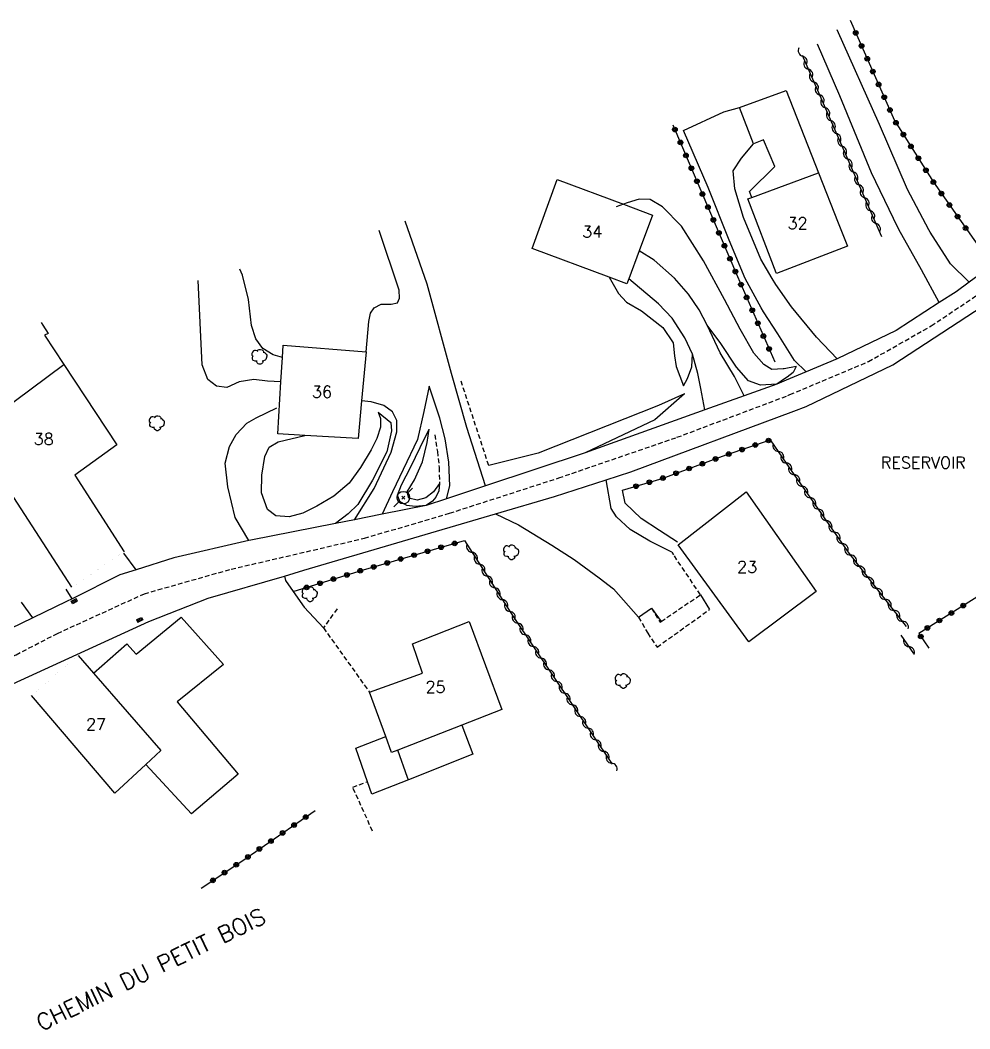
# Model space of a CAD drawing. Header units: millimetres. Extents: x 270000 to 271001, y 126000 to 127000.
# Drawn here: x 270713.3 to 270814.8, y 126419.4 to 126527.2 of the extents above; entities that cross this region are included whole.
import ezdxf
from ezdxf.enums import TextEntityAlignment as Align

# ---------------------------------------------------------------- set-up
doc = ezdxf.new("R2010")
doc.units = ezdxf.units.MM
doc.linetypes.add('DASHED', pattern=[0.75, 0.5, -0.25])
doc.layers.get('0').update_dxf_attribs({"linetype": 'CONTINUOUS'})
for name, color, linetype in [('W0001', 6, 'DASHED'), ('W0008', 7, 'CONTINUOUS'), ('W0017', 7, 'CONTINUOUS'), ('W0101', 7, 'CONTINUOUS'), ('W0104', 1, 'CONTINUOUS'), ('W0105', 7, 'CONTINUOUS'), ('W0112', 1, 'DASHED'), ('W0211', 2, 'CONTINUOUS'), ('W0214', 2, 'CONTINUOUS'), ('W0300', 7, 'CONTINUOUS'), ('W0310', 3, 'CONTINUOUS'), ('W0322', 7, 'CONTINUOUS'), ('W0323', 7, 'CONTINUOUS'), ('W0401', 7, 'CONTINUOUS'), ('W0473', 7, 'CONTINUOUS'), ('W0988', 4, 'CONTINUOUS'), ('W0989', 7, 'CONTINUOUS'), ('W0991', 7, 'CONTINUOUS')]:
    doc.layers.add(name, color=color, linetype=linetype)
doc.styles.get("Standard").update_dxf_attribs({"font": 'romans.shx', "width": 0.85})

# ---------------------------------------------------------------- blocks, each defined once
blk = doc.blocks.new('T300')
for p, q in [((-0.8, 0.51), (-0.86, 0.34)), ((-0.86, 0.34), (-0.86, 0.17)), ((-0.86, 0.17), (-0.74, 0.06)), ((-0.69, 0.63), (-0.8, 0.51)), ((-0.8, -0.06), (-0.74, 0.06)), ((-0.74, 0.06), (-0.69, 0.11)), ((-0.57, 0.69), (-0.69, 0.63)), ((-0.46, 0.69), (-0.57, 0.69)), ((-0.29, 0.63), (-0.46, 0.69)), ((-0.29, 0.63), (-0.17, 0.74)), ((-0.23, 0.57), (-0.29, 0.63)), ((-0.17, 0.74), (-0.06, 0.8)), ((-0.06, 0.8), (0.06, 0.8)), ((0.06, 0.8), (0.23, 0.74)), ((0.23, 0.74), (0.34, 0.63)), ((0.34, 0.63), (0.4, 0.51)), ((0.46, 0.46), (0.34, 0.46)), ((0.4, 0.51), (0.4, 0.46)), ((0.57, 0.4), (0.46, 0.46)), ((0.57, 0.4), (0.69, 0.29)), ((0.69, 0.29), (0.74, 0.17)), ((0.74, 0.06), (0.69, -0.17)), ((0.74, 0.17), (0.74, 0.06)), ((-0.8, -0.17), (-0.8, -0.06)), ((-0.8, -0.23), (-0.8, -0.17)), ((-0.74, -0.34), (-0.8, -0.23)), ((-0.69, -0.4), (-0.74, -0.34)), ((-0.51, -0.46), (-0.69, -0.4)), ((-0.4, -0.46), (-0.51, -0.46)), ((-0.4, -0.46), (-0.34, -0.46)), ((-0.34, -0.46), (-0.34, -0.4)), ((-0.34, -0.51), (-0.34, -0.46)), ((-0.29, -0.63), (-0.34, -0.51)), ((-0.17, -0.74), (-0.29, -0.63)), ((-0.06, -0.8), (-0.17, -0.74)), ((0.06, -0.8), (-0.06, -0.8)), ((0.17, -0.74), (0.06, -0.8)), ((0.23, -0.69), (0.17, -0.74)), ((0.29, -0.46), (0.23, -0.46)), ((0.29, -0.63), (0.23, -0.69)), ((0.46, -0.4), (0.29, -0.46)), ((0.34, -0.51), (0.29, -0.63)), ((0.34, -0.51), (0.34, -0.46)), ((0.57, -0.34), (0.46, -0.4)), ((0.63, -0.29), (0.57, -0.34)), ((0.69, -0.17), (0.63, -0.29))]:
    blk.add_line(p, q)
blk = doc.blocks.new('T401')
for p, q in [((-0.3, 0.3), (0, 0.3)), ((-0.3, -0.25), (-0.3, 0.3)), ((-0.3, 0.15), (0, 0.15)), ((-0.3, 0), (0, 0)), ((0, 0.3), (0, -0.25)), ((-0.3, -0.15), (0, -0.15)), ((-0.3, -0.25), (-0.3, -0.3)), ((-0.3, -0.3), (0, -0.3)), ((0, -0.3), (0, -0.25))]:
    blk.add_line(p, q)
blk = doc.blocks.new('T473')
for p, q in [((-0.166667, 0.166667), (0.166667, -0.166667)), ((-0.166667, -0.166667), (0.166667, 0.166667)), ((0.500001, 0.500001), (1.000002, 1.000002)), ((-1.000002, -1.000002), (-0.500001, -0.500001))]:
    blk.add_line(p, q)
blk.add_ellipse((0, 0), major_axis=(0.471405, 0.471405), ratio=1, start_param=5.4977871438, end_param=11.780972451)
blk = doc.blocks.new('t323o')
at = {"color": 0, "linetype": 'Continuous'}
for radius in [0.25, 0.15]:
    blk.add_circle((0, 0), radius, dxfattribs=at)
blk = doc.blocks.new('t322o')
at = {"color": 0, "linetype": 'Continuous'}
for radius in [0.25, 0.15]:
    blk.add_circle((0, 0), radius, dxfattribs=at)
blk = doc.blocks.new('t310o')
at = {"color": 0, "linetype": 'Continuous'}
for centre, start, end in [((-0.5, 0.38), 216.8699, 323.1304), ((0.5, -0.37), 36.8699, 143.1303)]:
    blk.add_arc(centre, 0.625, start, end, dxfattribs=at)

msp = doc.modelspace()

# ---------------------------------------------------------------- linework, layer by layer
at = {"layer": 'W0001'}
msp.add_lwpolyline([(270667.79, 126433.35), (270675.43, 126439.59), (270682.81, 126444.71), (270694.05, 126450.3), (270705.91, 126455.99), (270712.91, 126459.41), (270717.33, 126461.69), (270726.62, 126465.93), (270735.9, 126468.56), (270750.13, 126471.86), (270759.24, 126474.53), (270770.9, 126478.3), (270783.54, 126482.64), (270795.39, 126487.1), (270795.61, 126487.2), (270804, 126490.73), (270810.71, 126494.55), (270817.38, 126499)], dxfattribs=at)
at = {"layer": 'W0008'}
for points in [[(270665.26, 126426.59), (270668.94, 126430.14), (270670.13, 126431.23), (270671.4, 126432.4), (270676.62, 126436.2), (270681.28, 126439.77), (270687.2, 126443.63), (270692.61, 126446.48), (270701.09, 126450.71), (270712.57, 126456.3), (270727.09, 126462.98), (270733.43, 126465.46), (270741.58, 126467.82), (270743.67, 126468.43), (270764.15, 126474.45), (270770.45, 126476.31), (270775.96, 126478.1), (270778.61, 126478.96), (270796.03, 126485.44), (270797.36, 126485.94), (270806.6, 126490.37), (270818, 126497.82), (270829.39, 126506.12), (270830.2, 126506.7)], [(270820.95, 126503.73), (270814.77, 126499.21), (270813.36, 126498.18), (270811.57, 126497.03), (270806.96, 126494.06), (270800.67, 126491.03), (270797.34, 126489.64), (270795.2, 126488.74), (270794.21, 126488.32), (270790.73, 126487.07), (270786.5, 126485.57), (270773.71, 126481), (270763.06, 126477.45), (270758.92, 126476.08), (270756.73, 126475.35), (270752.02, 126474.42), (270749.07, 126473.84), (270747.06, 126473.45), (270737.98, 126471.66), (270737.78, 126471.62), (270729.76, 126469.78), (270725.75, 126468.5), (270723.99, 126467.94), (270718.91, 126465.4), (270718.3, 126465.09), (270714.71, 126463.36), (270706.22, 126459.27)]]:
    msp.add_lwpolyline(points, dxfattribs=at)
at = {"layer": 'W0017'}
for points in [[(270814.77, 126499.21), (270812.78, 126501.19), (270810.58, 126504.55), (270810.45, 126504.81), (270808.19, 126509.12), (270805.19, 126516.06), (270800.66, 126526.19)], [(270811.57, 126497.03), (270809.67, 126500.55), (270807.26, 126504.86), (270806.69, 126506.02), (270804.32, 126510.9), (270800.93, 126519.12), (270798.55, 126524.65)], [(270797.34, 126489.64), (270796.1, 126490.83), (270794.3, 126493.7), (270792.79, 126496.06), (270792.54, 126496.46), (270790.84, 126499.6), (270789.13, 126503.7), (270786.88, 126509.32), (270784.22, 126515.41), (270788.53, 126517.4), (270790.21, 126517.86)], [(270800.67, 126491.03), (270798.44, 126493.35), (270795.77, 126496.58), (270794.1, 126498.96), (270793.71, 126499.62), (270792.49, 126501.68), (270790.65, 126506.13), (270789.73, 126509.2), (270789.56, 126511.11), (270790.42, 126512.45), (270791.72, 126514.01)], [(270763.06, 126477.45), (270761.07, 126483.68), (270759.44, 126489.46), (270756.84, 126498.99), (270754.48, 126505.72)], [(270750.33, 126491.79), (270750.61, 126495.03), (270750.8, 126495.91), (270751.17, 126496.49), (270751.92, 126496.85), (270753, 126496.87), (270753.68, 126497), (270753.9, 126497.51), (270753.86, 126498.36), (270751.7, 126504.73)], [(270790.73, 126487.07), (270789.67, 126489.15), (270788.14, 126491.66), (270786.77, 126494.63), (270785.9, 126496.25), (270784.77, 126497.95), (270783.29, 126499.63), (270781.11, 126501.57), (270779.5, 126502.57)], [(270786.5, 126485.57), (270786.09, 126487.84), (270785.77, 126489.47), (270785.21, 126491.52), (270784.39, 126493.27), (270783.01, 126495.36), (270781.56, 126496.9), (270778.38, 126499.58)], [(270758.92, 126476.08), (270759.26, 126477.46), (270759.15, 126480), (270758.77, 126482.48), (270758.21, 126484.68), (270757.04, 126488.11), (270756.5, 126485.41), (270755.81, 126482.42), (270754.29, 126479.21), (270753.12, 126476.83), (270752.02, 126474.42)], [(270749.07, 126473.84), (270751.16, 126477.16), (270753, 126481.05), (270753.6, 126483.24), (270753.61, 126484.44), (270753.14, 126485.37), (270752.21, 126486.03), (270750.87, 126486.42), (270749.84, 126486.54)], [(270737.78, 126471.62), (270736.33, 126474.06), (270735.53, 126477.36), (270735.27, 126479.89), (270735.72, 126481.66), (270736.42, 126482.94), (270737.56, 126484.14), (270738.55, 126484.71), (270740.78, 126485.78)], [(270783, 126470.36), (270780.65, 126471.53), (270778.54, 126472.8), (270777.07, 126474.16), (270776.49, 126475.05), (270775.96, 126478.1)], [(270764.15, 126474.45), (270766.6, 126473.28), (270770.16, 126471.11), (270772.54, 126469.59), (270775.22, 126467.64), (270776.77, 126466.45), (270779.43, 126463.42)], [(270725.75, 126468.5), (270724.43, 126470.28)], [(270741.58, 126467.82), (270741.71, 126467.33), (270742.53, 126466.16), (270743.71, 126464.49), (270745.76, 126462.28)], [(270718.91, 126465.4), (270718.27, 126466.43)], [(270714.71, 126463.36), (270713.49, 126465.03)]]:
    msp.add_lwpolyline(points, dxfattribs=at)
at = {"layer": 'W0101'}
for points in [[(270791.53, 126508.28), (270798.66, 126510.91)], [(270798.66, 126510.91), (270800.77, 126505.54), (270801.75, 126503.06), (270794.18, 126500.13)], [(270794.18, 126500.13), (270794.14, 126500.22), (270791.11, 126508.13), (270791.53, 126508.28)], [(270705.43, 126490.02), (270705.64, 126489.74), (270705.88, 126489.42), (270709.33, 126483.96), (270718.02, 126490.41), (270723.68, 126481.84), (270719.17, 126478.58), (270724.45, 126470.42)], [(270718.88, 126466.62), (270708.8, 126482.16), (270700.07, 126476.05), (270699.84, 126476.4), (270694.32, 126484.7)], [(270719.53, 126459.34), (270721.18, 126457.44), (270728.38, 126449.17), (270726.77, 126447.68), (270723.46, 126444.64), (270714.54, 126455.04)]]:
    msp.add_lwpolyline(points, dxfattribs=at)
for points in [[(270778.18, 126499.05), (270776.29, 126499.75), (270768.06, 126502.81), (270770.73, 126510.18), (270777.82, 126507.54), (270780.92, 126506.39), (270779.5, 126502.57), (270778.38, 126499.58), (270778.18, 126499.05)], [(270749.47, 126482.5), (270743.75, 126482.84), (270740.88, 126483.01), (270741.22, 126488.57), (270741.38, 126491.16), (270741.46, 126492.5), (270750.33, 126491.79), (270749.84, 126486.54)], [(270791.21, 126460.78), (270783.67, 126471.15), (270790.92, 126476.8), (270798.42, 126466.18)], [(270753.04, 126448.97), (270752.41, 126450.68), (270750.67, 126455.42), (270756.34, 126457.43), (270755.29, 126460.56), (270761.32, 126462.97), (270764.82, 126453.57), (270760.53, 126451.9), (270753.69, 126449.22)]]:
    msp.add_lwpolyline(points, close=True, dxfattribs=at)
at = {"layer": 'W0101', "const_width": 0.002}
for points in [[(270724.45, 126470.42), (270718.88, 126466.62)], [(270714.54, 126455.04), (270719.53, 126459.34)]]:
    msp.add_lwpolyline(points, dxfattribs=at)
at = {"layer": 'W0104'}
for points in [[(270791.53, 126508.28), (270791.3, 126508.9), (270793.98, 126511.58), (270792.77, 126514.42), (270791.72, 126514.01), (270790.21, 126517.86), (270795.19, 126519.7), (270798.66, 126510.91)], [(270715.58, 126494.89), (270715.76, 126494.62), (270716.35, 126493.74), (270715.93, 126493.54), (270718.02, 126490.41)], [(270725.73, 126459.46), (270730.56, 126463.43), (270735.06, 126458.38), (270730.14, 126454.37)], [(270721.18, 126457.44), (270724.73, 126460.57), (270725.73, 126459.46)], [(270725.73, 126459.46), (270725.73, 126459.46)], [(270730.14, 126454.37), (270736.63, 126446.64), (270731.64, 126442.43), (270726.77, 126447.68)], [(270730.14, 126454.37), (270730.14, 126454.37)], [(270760.53, 126451.9), (270761.71, 126448.78), (270754.84, 126446.06), (270754.75, 126446.29), (270753.69, 126449.22)], [(270754.84, 126446.06), (270750.94, 126444.51), (270750.47, 126445.85), (270749.22, 126449.44), (270752.41, 126450.68)], [(270754.84, 126446.06), (270754.84, 126446.06)]]:
    msp.add_lwpolyline(points, dxfattribs=at)
at = {"layer": 'W0105'}
for points in [[(270786.05, 126465.82), (270787.03, 126464.26)], [(270779.42, 126463.41), (270779.43, 126463.42), (270780.81, 126464.4)], [(270780.81, 126464.4), (270780.82, 126464.38), (270781.85, 126462.98), (270781.86, 126462.97)]]:
    msp.add_lwpolyline(points, dxfattribs=at)
at = {"layer": 'W0112'}
for points in [[(270763.42, 126479.62), (270760.44, 126488.74)], [(270757.66, 126482.91), (270757.93, 126481.13), (270758.13, 126479.4), (270758.15, 126477.72)], [(270783, 126470.36), (270783.18, 126470.09)], [(270780.82, 126464.38), (270781.73, 126462.89), (270781.85, 126462.98), (270786.05, 126465.82), (270783.18, 126470.09)], [(270747.21, 126464.32), (270745.76, 126462.28), (270750.67, 126455.42)], [(270779.43, 126463.42), (270780.41, 126461.72), (270781.42, 126460.23), (270787.03, 126464.26)], [(270751, 126440.57), (270748.88, 126445.26), (270750.47, 126445.85)]]:
    msp.add_lwpolyline(points, dxfattribs=at)
at = {"layer": 'W0211'}
for points in [[(270796.28, 126490.19), (270795, 126489.95), (270794.87, 126489.94), (270793.67, 126489.88), (270792.83, 126490.42), (270791.74, 126491.64), (270790.3, 126494.2), (270788.63, 126497.35), (270786.39, 126501.51), (270784.01, 126505.2), (270782, 126507.28), (270780.66, 126508.04), (270779.48, 126508.08), (270778.23, 126507.69), (270777.82, 126507.54), (270777.03, 126507.27)], [(270741.38, 126491.16), (270740.38, 126491.46), (270739.29, 126492.12), (270738.52, 126493.17), (270738.08, 126494.59), (270737.74, 126497.35), (270737.11, 126499.95), (270736.83, 126500.6)], [(270776.29, 126499.75), (270777.3, 126497.99), (270778.16, 126497.07), (270779.73, 126496.16), (270782.01, 126494.36), (270783.14, 126492.74), (270783.26, 126491.36), (270783.45, 126490.21), (270784.24, 126488.15)], [(270784.35, 126487.28), (270781.57, 126486.04), (270768.69, 126480.94), (270763.42, 126479.62)], [(270751.6, 126485.32), (270751.84, 126484.64), (270751.85, 126483.74), (270751.46, 126482.51), (270750.87, 126481.32), (270749.72, 126479.4), (270748.51, 126477.75), (270746.87, 126476.37), (270745.05, 126475.27), (270743.55, 126474.55), (270742.08, 126474.15), (270740.67, 126474.26), (270739.78, 126474.93), (270739.13, 126476.7), (270739.18, 126478.59), (270739.51, 126480.6), (270739.95, 126481.58), (270740.92, 126482.15), (270743.75, 126482.84)], [(270758.15, 126477.72), (270757.53, 126476.81), (270756.69, 126476.17), (270755.79, 126475.91), (270754.88, 126476.15), (270754.72, 126476.82), (270755.48, 126478.11), (270756.34, 126480.03), (270756.84, 126482.07), (270757.07, 126483.5)], [(270781.68, 126472.7), (270779.72, 126473.96), (270778.01, 126475.61), (270777.72, 126476.98)], [(270783.58, 126471.43), (270781.68, 126472.7)]]:
    msp.add_lwpolyline(points, dxfattribs=at)
at = {"layer": 'W0214'}
for points in [[(270741.22, 126488.57), (270739.76, 126488.63), (270738.33, 126488.81), (270736.75, 126488.57), (270735.43, 126487.98), (270734.32, 126488.11), (270733.41, 126488.8), (270732.81, 126490.4), (270732.36, 126499.41)], [(270796.28, 126490.19), (270795.96, 126489.55), (270795.31, 126489.07), (270795.14, 126488.95), (270794.21, 126488.32), (270792.46, 126488.22), (270791.17, 126488.68), (270789.9, 126490.12), (270788.21, 126492.66), (270786.77, 126494.63)], [(270784.24, 126488.15), (270784.67, 126488.93), (270785.13, 126490.17), (270785.21, 126491.52)], [(270784.35, 126487.28), (270781.17, 126484.5), (270773.71, 126481)], [(270751.6, 126485.32), (270752.95, 126484.21), (270753.03, 126483.33), (270752.53, 126481.09), (270751.01, 126478.06), (270749.44, 126475.48), (270748.4, 126474.48), (270747.06, 126473.45)], [(270758.15, 126477.72), (270758.08, 126476.91), (270757.77, 126476.26), (270757.42, 126475.83), (270756.73, 126475.35), (270755.55, 126475.26), (270754.67, 126475.37), (270753.92, 126475.79), (270753.68, 126476.47), (270754.09, 126477.55), (270755.08, 126479.5), (270756.1, 126481.57), (270757.07, 126483.5)]]:
    msp.add_lwpolyline(points, dxfattribs=at)
at = {"layer": 'W0310'}
for points in [[(270796.92, 126523.46), (270804.51, 126506.13), (270805.4, 126504.11)], [(270808.07, 126462.44), (270801.94, 126470.27), (270801.19, 126471.34), (270796.69, 126477.76), (270796.17, 126478.51), (270793.53, 126482.37)], [(270760.82, 126471.61), (270766.03, 126463.49), (270776.6, 126447.73)], [(270808.84, 126459.53), (270807.49, 126461.51)]]:
    msp.add_lwpolyline(points, dxfattribs=at)
at = {"layer": 'W0322'}
msp.add_lwpolyline([(270777.72, 126476.98), (270781.94, 126478.25), (270788.81, 126480.76), (270793.53, 126482.37)], dxfattribs=at)
at = {"layer": 'W0323'}
for points in [[(270802.04, 126527.21), (270806.79, 126516.48), (270810.94, 126509.9), (270814.59, 126504.72), (270815.93, 126502.82)], [(270783.11, 126516.01), (270790.01, 126499.82), (270793.98, 126490.71)], [(270833.93, 126472.88), (270832.43, 126475.69), (270823.61, 126470.6), (270809.37, 126461.68), (270810.44, 126460.13)], [(270742.53, 126466.16), (270750.02, 126468.49), (270760.82, 126471.61)], [(270732.69, 126434.49), (270737.05, 126437.37), (270744.86, 126442.76)]]:
    msp.add_lwpolyline(points, dxfattribs=at)

# ---------------------------------------------------------------- block references
at = {"layer": 'W0300', "rotation": 359.9999899820874}
for p in [(270738.96, 126491.24), (270728, 126484.15), (270765.86, 126470.35), (270744.33, 126465.88), (270777.8, 126456.6)]:
    msp.add_blockref('T300', p, dxfattribs=at)
at = {"layer": 'W0310'}
for p, rotation in [((270796.97, 126523.35), 293.662529970623), ((270797.57, 126521.97), 293.662529970623), ((270798.17, 126520.6), 293.662529970623), ((270798.78, 126519.23), 293.662529970623), ((270799.38, 126517.85), 293.662529970623), ((270799.98, 126516.48), 293.662529970623), ((270800.58, 126515.1), 293.662529970623), ((270801.18, 126513.73), 293.662529970623), ((270801.79, 126512.36), 293.662529970623), ((270802.39, 126510.98), 293.662529970623), ((270802.99, 126509.61), 293.662529970623), ((270803.59, 126508.23), 293.662529970623), ((270804.19, 126506.86), 293.662529970623), ((270804.8, 126505.49), 293.6724930269303), ((270794.38, 126481.13), 124.3553597869966), ((270795.23, 126479.89), 124.3553597869966), ((270796.07, 126478.66), 124.3553597869966), ((270796.92, 126477.42), 125.0673967445515), ((270797.78, 126476.19), 125.0673967445515), ((270798.65, 126474.97), 125.0673967445515), ((270799.51, 126473.74), 125.0673967445515), ((270800.37, 126472.51), 125.0673967445515), ((270801.23, 126471.28), 125.0531260885845), ((270761.63, 126470.35), 302.6884778140652), ((270802.1, 126470.06), 128.0555321993438), ((270762.44, 126469.08), 302.6884778140652), ((270803.03, 126468.88), 128.0555321993438), ((270763.25, 126467.82), 302.6884778140652), ((270803.95, 126467.7), 128.0555321993438), ((270764.06, 126466.56), 302.6884778140652), ((270804.88, 126466.52), 128.0555321993438), ((270764.87, 126465.3), 302.6884778140652), ((270805.8, 126465.34), 128.0555321993438), ((270765.68, 126464.03), 302.6884778140652), ((270806.73, 126464.16), 128.0555321993438), ((270807.65, 126462.98), 128.0555321993438), ((270766.51, 126462.78), 303.8519036325039), ((270767.34, 126461.53), 303.8519036325039), ((270768.18, 126460.29), 303.8519036325039), ((270808.33, 126460.27), 124.1850442493711), ((270769.01, 126459.04), 303.8519036325039), ((270769.85, 126457.8), 303.8519036325039), ((270770.69, 126456.55), 303.8519036325039), ((270771.52, 126455.31), 303.8519036325039), ((270772.36, 126454.06), 303.8519036325039), ((270773.19, 126452.81), 303.8519036325039), ((270774.03, 126451.57), 303.8519036325039), ((270774.86, 126450.32), 303.8519036325039), ((270775.7, 126449.08), 303.8519036325039), ((270776.54, 126447.83), 303.8519036325039)]:
    msp.add_blockref('t310o', p, dxfattribs=dict(at, rotation=rotation))
at = {"layer": 'W0322'}
for p, rotation in [((270793.33, 126482.3), 18.84918049875088), ((270789.07, 126480.85), 18.84918049875088), ((270790.49, 126481.33), 18.84918049875088), ((270791.91, 126481.82), 18.84918049875088), ((270786.25, 126479.82), 20.06473582356852), ((270787.66, 126480.34), 20.06473582356852), ((270783.44, 126478.8), 20.06473582356852), ((270784.84, 126479.31), 20.06473582356852), ((270780.59, 126477.84), 16.76645186870481), ((270782.03, 126478.28), 20.06473582356852), ((270779.16, 126477.41), 16.76645186870481)]:
    msp.add_blockref('t322o', p, dxfattribs=dict(at, rotation=rotation))
at = {"layer": 'W0323'}
for p, rotation in [((270802.65, 126525.84), 293.8793179240165), ((270803.26, 126524.46), 293.8793179240165), ((270803.87, 126523.09), 293.8793179240165), ((270804.47, 126521.72), 293.8793179240165), ((270805.08, 126520.35), 293.8793179240165), ((270805.69, 126518.98), 293.8793179240165), ((270806.29, 126517.61), 293.8793179240165), ((270783.32, 126515.52), 293.0759126687041), ((270806.94, 126516.25), 302.2490838801115), ((270807.74, 126514.98), 302.2490838801115), ((270783.91, 126514.14), 293.0759126687041), ((270808.54, 126513.72), 302.2490838801115), ((270784.5, 126512.76), 293.0759126687041), ((270809.34, 126512.45), 302.2490838801115), ((270785.08, 126511.38), 293.0759126687041), ((270810.14, 126511.18), 302.2490838801115), ((270785.67, 126510), 293.0759126687041), ((270810.94, 126509.91), 302.2490838801115), ((270786.26, 126508.62), 293.0759126687041), ((270811.8, 126508.68), 305.1350148513907), ((270786.85, 126507.24), 293.0759126687041), ((270812.66, 126507.46), 305.1350148513907), ((270787.44, 126505.86), 293.0759126687041), ((270813.53, 126506.23), 305.1350148513907), ((270814.39, 126505), 305.1350148513907), ((270788.02, 126504.48), 293.0759126687041), ((270788.61, 126503.1), 293.0759126687041), ((270789.2, 126501.72), 293.0759126687041), ((270789.79, 126500.34), 293.0759126687041), ((270790.38, 126498.96), 293.5927571058093), ((270790.98, 126497.58), 293.5927571058093), ((270791.58, 126496.21), 293.5927571058093), ((270792.18, 126494.83), 293.5927571058093), ((270792.78, 126493.46), 293.5927571058093), ((270793.38, 126492.09), 293.5927571058093), ((270759.78, 126471.3), 16.12810669632923), ((270755.45, 126470.05), 16.12810669632923), ((270756.89, 126470.47), 16.12810669632923), ((270758.33, 126470.89), 16.12810669632923), ((270752.57, 126469.22), 16.12810669632923), ((270754.01, 126469.64), 16.12810669632923), ((270748.26, 126467.94), 17.20900210828511), ((270749.69, 126468.38), 17.20900210828511), ((270751.13, 126468.8), 16.12810669632923), ((270745.39, 126467.05), 17.20900210828511), ((270746.82, 126467.49), 17.20900210828511), ((270743.96, 126466.61), 17.20900210828511), ((270814.13, 126464.66), 212.0639116784379), ((270812.86, 126463.86), 212.0639116784379), ((270811.58, 126463.07), 212.0639116784379), ((270810.31, 126462.27), 212.0639116784379), ((270809.59, 126461.36), 304.726101914537), ((270743.86, 126442.07), 34.61800246215481), ((270742.62, 126441.22), 34.61800246215481), ((270741.39, 126440.37), 34.61800246215481), ((270740.15, 126439.51), 34.61800246215481), ((270737.68, 126437.81), 34.61800246215481), ((270738.92, 126438.66), 34.61800246215481), ((270736.44, 126436.97), 33.48586008200506), ((270735.19, 126436.14), 33.48586008200506), ((270733.94, 126435.31), 33.48586008200506)]:
    msp.add_blockref('t323o', p, dxfattribs=dict(at, rotation=rotation))
at = {"layer": 'W0401'}
for p, rotation in [((270719.06, 126465.26), 116.6056898322187), ((270726.18, 126463.01), 294.7187936112565)]:
    msp.add_blockref('T401', p, dxfattribs=dict(at, rotation=rotation))
at = {"layer": 'W0473', "rotation": 359.9999899820874}
msp.add_blockref('T473', (270754.29, 126476.2), dxfattribs=at)

# ---------------------------------------------------------------- texts
at = {"layer": 'W0988'}
msp.add_text('RESERVOIR', height=1.25, dxfattribs=at).set_placement((270809.86, 126479.94), align=Align.MIDDLE_CENTER)
at = {"layer": 'W0989'}
msp.add_text('CHEMIN DU PETIT BOIS', height=1.75, rotation=25.8489, dxfattribs=at).set_placement((270715.62, 126419.15))
at = {"layer": 'W0991'}
for s, p in [('32', (270796.43, 126505.52)), ('34', (270774.49, 126504.61)), ('36', (270745.6, 126487.5)), ('38', (270715.86, 126482.46)), ('23', (270791.04, 126468.79)), ('25', (270757.74, 126455.97)), ('27', (270721.46, 126451.99))]:
    msp.add_text(s, height=1.25, dxfattribs=at).set_placement(p, align=Align.MIDDLE_CENTER)

doc.saveas('drawing.dxf')
